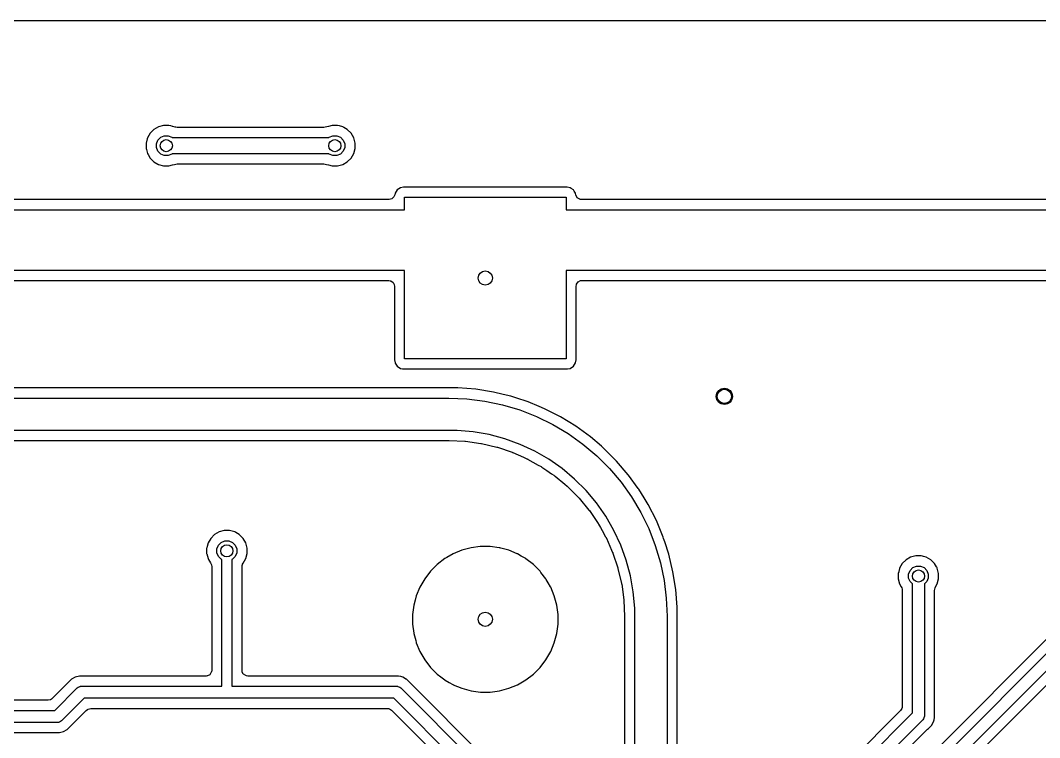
# Model space of a CAD drawing. Header units: inches. Extents: x 0.01 to 5.35, y 0.01 to 3.37.
# Drawn here: x 3.357 to 4.351, y 2.669 to 3.368 of the extents above; entities that cross this region are included whole.
import ezdxf

# ---------------------------------------------------------------- set-up
doc = ezdxf.new("R2010")
doc.units = ezdxf.units.IN
doc.header["$MEASUREMENT"] = 0
doc.layers.add('BLACK', color=250, linetype='CONTINUOUS')

msp = doc.modelspace()

# ---------------------------------------------------------------- linework, layer by layer
at = {"layer": 'BLACK', "linetype": 'CONTINUOUS'}
for p, q in [((0.01724, 3.36817), (5.3429, 3.36817)), ((3.48735, 3.26187), (3.48368, 3.2582)), ((3.49184, 3.26446), (3.48735, 3.26187)), ((3.48735, 3.26187), (3.48735, 3.26187)), ((3.48735, 3.26187), (3.48735, 3.26187)), ((3.49685, 3.26581), (3.49184, 3.26446)), ((3.49184, 3.26446), (3.49184, 3.26446)), ((3.50204, 3.26581), (3.49685, 3.26581)), ((3.50384, 3.26533), (3.50204, 3.26581)), ((3.50204, 3.26581), (3.50204, 3.26581)), ((3.50558, 3.26486), (3.50384, 3.26533)), ((3.50577, 3.26482), (3.50558, 3.26486)), ((3.50822, 3.26417), (3.50577, 3.26482)), ((3.50883, 3.264), (3.50822, 3.26417)), ((3.51009, 3.26384), (3.50883, 3.264)), ((3.65318, 3.26384), (3.51009, 3.26384)), ((3.65444, 3.264), (3.65318, 3.26384)), ((3.65764, 3.26486), (3.65444, 3.264)), ((3.65769, 3.26486), (3.65764, 3.26486)), ((3.66122, 3.26581), (3.65769, 3.26486)), ((3.66641, 3.26581), (3.66122, 3.26581)), ((3.66821, 3.26533), (3.66641, 3.26581)), ((3.66641, 3.26581), (3.66641, 3.26581)), ((3.67142, 3.26446), (3.66821, 3.26533)), ((3.66821, 3.26533), (3.66821, 3.26533)), ((3.67222, 3.264), (3.67142, 3.26446)), ((3.67251, 3.26384), (3.67222, 3.264)), ((3.67592, 3.26187), (3.67251, 3.26384)), ((3.67251, 3.26384), (3.67251, 3.26384)), ((3.67251, 3.26384), (3.67251, 3.26384)), ((3.67959, 3.2582), (3.67592, 3.26187)), ((3.48082, 3.25272), (3.47974, 3.2487)), ((3.48083, 3.25276), (3.48082, 3.25272)), ((3.48109, 3.25371), (3.48083, 3.25276)), ((3.48083, 3.25276), (3.48083, 3.25276)), ((3.48368, 3.2582), (3.48109, 3.25371)), ((3.48109, 3.25371), (3.48109, 3.25371)), ((3.48368, 3.2582), (3.48368, 3.2582)), ((3.48368, 3.2582), (3.48368, 3.2582)), ((3.4898, 3.24802), (3.49127, 3.25157)), ((3.49127, 3.25157), (3.49398, 3.25429)), ((3.49398, 3.25429), (3.49753, 3.25576)), ((3.49753, 3.25576), (3.50137, 3.25576)), ((3.50137, 3.25576), (3.50492, 3.25429)), ((3.50492, 3.25429), (3.50523, 3.25398)), ((3.50523, 3.25398), (3.65804, 3.25398)), ((3.65804, 3.25398), (3.65835, 3.25429)), ((3.65835, 3.25429), (3.6619, 3.25576)), ((3.6619, 3.25576), (3.66574, 3.25576)), ((3.66574, 3.25576), (3.66929, 3.25429)), ((3.66929, 3.25429), (3.672, 3.25157)), ((3.672, 3.25157), (3.67347, 3.24802)), ((3.68218, 3.25371), (3.67959, 3.2582)), ((3.68352, 3.2487), (3.68218, 3.25371)), ((3.47974, 3.2487), (3.47974, 3.24841)), ((3.47974, 3.24841), (3.47974, 3.24351)), ((3.47974, 3.24351), (3.48001, 3.24252)), ((3.48001, 3.24252), (3.48001, 3.24252)), ((3.48001, 3.24252), (3.48001, 3.24252)), ((3.48001, 3.24252), (3.48109, 3.2385)), ((3.4898, 3.24418), (3.4898, 3.24802)), ((3.49127, 3.24063), (3.4898, 3.24418)), ((3.49398, 3.23792), (3.49127, 3.24063)), ((3.672, 3.24063), (3.66929, 3.23792)), ((3.67347, 3.24418), (3.672, 3.24063)), ((3.67347, 3.24802), (3.67347, 3.24418)), ((3.68218, 3.2385), (3.68352, 3.24351)), ((3.68352, 3.24351), (3.68352, 3.2487)), ((3.48109, 3.2385), (3.48166, 3.23751)), ((3.48166, 3.23751), (3.48368, 3.234)), ((3.48368, 3.234), (3.48368, 3.234)), ((3.48368, 3.234), (3.48368, 3.234)), ((3.48368, 3.234), (3.48735, 3.23033)), ((3.48735, 3.23033), (3.48735, 3.23033)), ((3.48735, 3.23033), (3.48735, 3.23033)), ((3.48735, 3.23033), (3.49105, 3.2282)), ((3.49753, 3.23645), (3.49398, 3.23792)), ((3.50137, 3.23645), (3.49753, 3.23645)), ((3.50492, 3.23792), (3.50137, 3.23645)), ((3.50523, 3.23823), (3.50492, 3.23792)), ((3.65804, 3.23823), (3.50523, 3.23823)), ((3.65835, 3.23792), (3.65804, 3.23823)), ((3.6619, 3.23645), (3.65835, 3.23792)), ((3.66574, 3.23645), (3.6619, 3.23645)), ((3.66929, 3.23792), (3.66574, 3.23645)), ((3.67142, 3.22774), (3.67592, 3.23033)), ((3.67592, 3.23033), (3.67959, 3.234)), ((3.67959, 3.234), (3.68218, 3.2385)), ((3.49105, 3.2282), (3.49124, 3.22809)), ((3.49124, 3.22809), (3.49163, 3.22786)), ((3.49163, 3.22786), (3.49163, 3.22786)), ((3.49163, 3.22786), (3.49163, 3.22786)), ((3.49163, 3.22786), (3.49184, 3.22774)), ((3.49184, 3.22774), (3.49184, 3.22774)), ((3.49184, 3.22774), (3.49685, 3.2264)), ((3.49685, 3.2264), (3.49685, 3.2264)), ((3.49685, 3.2264), (3.50204, 3.2264)), ((3.50204, 3.2264), (3.50558, 3.22734)), ((3.50204, 3.2264), (3.50204, 3.2264)), ((3.50558, 3.22734), (3.50563, 3.22734)), ((3.50563, 3.22734), (3.50737, 3.22781)), ((3.50737, 3.22781), (3.50883, 3.2282)), ((3.50737, 3.22781), (3.50737, 3.22781)), ((3.50883, 3.2282), (3.51009, 3.22837)), ((3.51009, 3.22837), (3.65318, 3.22837)), ((3.65318, 3.22837), (3.65444, 3.2282)), ((3.65444, 3.2282), (3.6557, 3.22786)), ((3.6557, 3.22786), (3.6575, 3.22738)), ((3.6575, 3.22738), (3.65769, 3.22734)), ((3.65769, 3.22734), (3.66122, 3.2264)), ((3.66122, 3.2264), (3.66122, 3.2264)), ((3.66122, 3.2264), (3.66641, 3.2264)), ((3.66641, 3.2264), (3.67142, 3.22774)), ((3.66641, 3.2264), (3.66641, 3.2264)), ((3.72244, 3.19975), (3.72213, 3.19818)), ((3.72462, 3.20302), (3.72244, 3.19975)), ((3.72244, 3.19975), (3.72244, 3.19975)), ((3.72244, 3.19975), (3.72244, 3.19975)), ((3.72788, 3.2052), (3.72462, 3.20302)), ((3.72789, 3.2052), (3.72788, 3.2052)), ((3.72788, 3.2052), (3.72788, 3.2052)), ((3.73076, 3.20577), (3.72789, 3.2052)), ((3.89018, 3.20577), (3.73076, 3.20577)), ((3.73076, 3.20577), (3.73076, 3.20577)), ((3.73076, 3.20577), (3.73076, 3.20577)), ((3.89306, 3.2052), (3.89018, 3.20577)), ((3.89018, 3.20577), (3.89018, 3.20577)), ((3.89018, 3.20577), (3.89018, 3.20577)), ((3.89414, 3.20447), (3.89306, 3.2052)), ((3.89306, 3.2052), (3.89306, 3.2052)), ((3.89306, 3.2052), (3.89306, 3.2052)), ((3.89306, 3.2052), (3.89306, 3.2052)), ((3.89306, 3.2052), (3.89306, 3.2052)), ((3.89632, 3.20302), (3.89414, 3.20447)), ((3.89719, 3.20172), (3.89632, 3.20302)), ((3.8985, 3.19975), (3.89719, 3.20172)), ((3.89886, 3.19793), (3.8985, 3.19975)), ((3.8985, 3.19975), (3.8985, 3.19975)), ((3.7168, 3.19356), (3.1446, 3.19356)), ((3.71922, 3.1942), (3.7168, 3.19356)), ((3.71947, 3.19435), (3.71922, 3.1942)), ((3.72138, 3.19632), (3.71947, 3.19435)), ((3.72167, 3.19687), (3.72138, 3.19632)), ((3.72213, 3.19818), (3.72167, 3.19687)), ((3.73173, 3.1837), (3.73173, 3.19591)), ((3.73173, 3.19591), (3.88921, 3.19591)), ((3.88921, 3.19591), (3.88921, 3.1837)), ((3.89887, 3.19788), (3.89886, 3.19793)), ((3.89997, 3.19564), (3.89887, 3.19788)), ((3.90016, 3.19542), (3.89997, 3.19564)), ((3.90248, 3.19393), (3.90016, 3.19542)), ((3.90307, 3.19376), (3.90248, 3.19393)), ((3.90444, 3.19356), (3.90307, 3.19376)), ((4.47665, 3.19356), (3.90444, 3.19356)), ((3.12937, 3.1837), (3.73173, 3.1837)), ((3.88921, 3.1837), (4.49157, 3.1837)), ((3.73173, 3.12465), (3.12937, 3.12465)), ((3.73173, 3.03843), (3.73173, 3.12465)), ((4.49157, 3.12465), (3.88921, 3.12465)), ((3.88921, 3.12465), (3.88921, 3.03843)), ((3.14464, 3.11478), (3.71629, 3.11478)), ((3.71629, 3.11478), (3.71766, 3.11459)), ((3.71766, 3.11459), (3.71825, 3.11441)), ((3.71825, 3.11441), (3.72057, 3.11293)), ((3.72057, 3.11293), (3.72061, 3.11287)), ((3.72061, 3.11287), (3.72169, 3.11071)), ((3.72169, 3.11071), (3.72176, 3.11041)), ((3.72176, 3.11041), (3.72187, 3.10938)), ((3.89907, 3.1092), (3.89927, 3.11058)), ((3.89927, 3.11058), (3.89945, 3.11117)), ((3.89945, 3.11117), (3.90093, 3.11348)), ((3.90093, 3.11348), (3.90099, 3.11353)), ((3.90099, 3.11353), (3.90315, 3.11461)), ((3.90315, 3.11461), (3.90344, 3.11467)), ((3.90344, 3.11467), (3.90448, 3.11478)), ((3.90448, 3.11478), (4.47613, 3.11478)), ((3.72187, 3.10938), (3.72187, 3.03745)), ((3.89907, 3.03745), (3.89907, 3.1092)), ((3.72187, 3.03745), (3.72187, 3.03745)), ((3.72187, 3.03745), (3.72187, 3.03745)), ((3.72187, 3.03745), (3.72244, 3.03458)), ((3.72244, 3.03458), (3.72244, 3.03458)), ((3.72244, 3.03458), (3.72244, 3.03458)), ((3.72244, 3.03458), (3.72258, 3.03434)), ((3.72258, 3.03434), (3.72271, 3.03418)), ((3.72271, 3.03418), (3.72462, 3.03131)), ((3.72462, 3.03131), (3.72788, 3.02914)), ((3.88921, 3.03843), (3.73173, 3.03843)), ((3.89306, 3.02914), (3.89632, 3.03131)), ((3.89632, 3.03131), (3.8985, 3.03458)), ((3.8985, 3.03458), (3.89907, 3.03745)), ((3.72788, 3.02914), (3.72788, 3.02914)), ((3.72788, 3.02914), (3.72788, 3.02914)), ((3.72788, 3.02914), (3.72788, 3.02914)), ((3.72788, 3.02914), (3.72788, 3.02914)), ((3.72788, 3.02914), (3.72789, 3.02913)), ((3.72789, 3.02913), (3.72789, 3.02913)), ((3.72789, 3.02913), (3.72965, 3.02878)), ((3.72965, 3.02878), (3.73046, 3.02862)), ((3.73046, 3.02862), (3.73057, 3.02859)), ((3.73057, 3.02859), (3.73076, 3.02856)), ((3.73076, 3.02856), (3.89018, 3.02856)), ((3.89018, 3.02856), (3.89035, 3.02856)), ((3.89035, 3.02856), (3.89066, 3.02866)), ((3.89066, 3.02866), (3.89306, 3.02914)), ((3.77756, 3.0101), (2.7468, 3.0101)), ((3.78378, 3.0101), (3.77756, 3.0101)), ((3.80121, 3.00873), (3.78378, 3.0101)), ((3.78378, 3.0101), (3.78378, 3.0101)), ((3.78378, 3.0101), (3.78378, 3.0101)), ((3.81847, 3.00599), (3.80121, 3.00873)), ((3.82784, 3.00374), (3.81847, 3.00599)), ((3.81847, 3.00599), (3.81847, 3.00599)), ((3.83547, 3.00191), (3.82784, 3.00374)), ((3.84027, 3.00035), (3.83547, 3.00191)), ((3.83547, 3.00191), (3.83547, 3.00191)), ((3.83547, 3.00191), (3.83547, 3.00191)), ((2.7446, 3.00024), (3.77504, 3.00024)), ((3.77504, 3.00024), (3.7926, 2.99951)), ((3.7926, 2.99951), (3.81003, 2.99734)), ((3.81003, 2.99734), (3.82723, 2.99373)), ((3.82723, 2.99373), (3.84407, 2.98872)), ((3.8521, 2.99651), (3.84027, 3.00035)), ((3.86307, 2.99196), (3.8521, 2.99651)), ((3.86825, 2.98982), (3.86307, 2.99196)), ((3.84407, 2.98872), (3.86044, 2.98233)), ((3.86044, 2.98233), (3.87623, 2.97461)), ((3.88381, 2.98189), (3.86825, 2.98982)), ((3.88382, 2.98188), (3.88381, 2.98189)), ((3.88385, 2.98187), (3.88382, 2.98188)), ((3.88386, 2.98186), (3.88385, 2.98187)), ((3.8839, 2.98184), (3.88386, 2.98186)), ((3.89873, 2.97275), (3.8839, 2.98184)), ((3.87623, 2.97461), (3.89132, 2.96562)), ((3.91287, 2.96247), (3.89873, 2.97275)), ((3.89873, 2.97275), (3.89873, 2.97275)), ((3.89873, 2.97275), (3.89873, 2.97275)), ((3.89873, 2.97275), (3.89873, 2.97275)), ((3.89873, 2.97275), (3.89873, 2.97275)), ((3.77504, 2.96874), (2.75732, 2.96874)), ((3.78295, 2.96874), (3.77504, 2.96874)), ((3.7987, 2.96736), (3.78295, 2.96874)), ((3.81427, 2.96462), (3.7987, 2.96736)), ((3.82955, 2.96052), (3.81427, 2.96462)), ((3.89132, 2.96562), (3.90562, 2.95541)), ((3.92361, 2.9533), (3.91287, 2.96247)), ((3.91287, 2.96247), (3.91287, 2.96247)), ((2.77259, 2.95888), (3.77487, 2.95888)), ((3.77487, 2.95888), (3.77498, 2.95888)), ((3.77498, 2.95888), (3.7751, 2.95887)), ((3.7751, 2.95887), (3.77521, 2.95887)), ((3.77521, 2.95887), (3.7905, 2.95816)), ((3.7905, 2.95816), (3.79073, 2.95815)), ((3.79073, 2.95815), (3.79095, 2.95813)), ((3.79095, 2.95813), (3.79117, 2.9581)), ((3.79117, 2.9581), (3.80617, 2.95601)), ((3.80617, 2.95601), (3.80639, 2.95597)), ((3.80639, 2.95597), (3.80662, 2.95593)), ((3.80662, 2.95593), (3.80683, 2.95589)), ((3.80683, 2.95589), (3.82157, 2.95242)), ((3.82157, 2.95242), (3.82179, 2.95236)), ((3.82179, 2.95236), (3.82199, 2.95231)), ((3.82199, 2.95231), (3.82201, 2.9523)), ((3.82201, 2.9523), (3.82222, 2.95223)), ((3.82222, 2.95223), (3.83658, 2.94742)), ((3.84441, 2.95511), (3.82955, 2.96052)), ((3.85874, 2.94843), (3.84441, 2.95511)), ((3.90562, 2.95541), (3.91903, 2.94405)), ((3.92467, 2.95239), (3.92361, 2.9533)), ((3.92616, 2.95112), (3.92467, 2.95239)), ((3.83658, 2.94742), (3.83679, 2.94735)), ((3.83679, 2.94735), (3.837, 2.94726)), ((3.837, 2.94726), (3.83721, 2.94718)), ((3.83721, 2.94718), (3.84784, 2.94249)), ((3.84784, 2.94249), (3.85106, 2.94106)), ((3.87244, 2.94052), (3.85874, 2.94843)), ((3.91903, 2.94405), (3.93145, 2.93163)), ((3.93852, 2.93876), (3.92616, 2.95112)), ((3.85106, 2.94106), (3.85126, 2.94097)), ((3.85126, 2.94097), (3.85146, 2.94087)), ((3.85146, 2.94087), (3.85166, 2.94076)), ((3.85166, 2.94076), (3.86202, 2.93499)), ((3.86202, 2.93499), (3.86489, 2.93339)), ((3.86489, 2.93339), (3.86508, 2.93328)), ((3.86508, 2.93328), (3.86517, 2.93323)), ((3.86517, 2.93323), (3.86528, 2.93316)), ((3.86528, 2.93316), (3.86546, 2.93304)), ((3.86546, 2.93304), (3.87035, 2.92969)), ((3.88539, 2.93145), (3.87244, 2.94052)), ((3.89751, 2.92129), (3.88539, 2.93145)), ((3.93145, 2.93163), (3.94281, 2.91822)), ((3.94988, 2.92547), (3.93852, 2.93876)), ((3.87035, 2.92969), (3.87035, 2.92969)), ((3.87035, 2.92969), (3.87035, 2.92969)), ((3.87035, 2.92969), (3.87501, 2.9265)), ((3.87501, 2.9265), (3.87716, 2.92503)), ((3.87716, 2.92503), (3.87716, 2.92503)), ((3.87716, 2.92503), (3.87716, 2.92503)), ((3.87716, 2.92503), (3.87716, 2.92503)), ((3.87716, 2.92503), (3.87795, 2.92448)), ((3.87795, 2.92448), (3.87814, 2.92435)), ((3.87814, 2.92435), (3.87832, 2.92421)), ((3.87832, 2.92421), (3.8785, 2.92407)), ((3.8785, 2.92407), (3.88791, 2.91625)), ((3.9502, 2.92503), (3.94988, 2.92547)), ((3.95962, 2.91206), (3.9502, 2.92503)), ((3.88791, 2.91625), (3.89014, 2.9144)), ((3.89014, 2.9144), (3.89031, 2.91425)), ((3.89031, 2.91425), (3.89048, 2.9141)), ((3.89048, 2.9141), (3.89064, 2.91395)), ((3.89064, 2.91395), (3.90135, 2.90324)), ((3.90869, 2.91011), (3.89751, 2.92129)), ((3.94281, 2.91822), (3.95302, 2.90392)), ((3.96015, 2.91133), (3.95962, 2.91206)), ((3.90135, 2.90324), (3.9015, 2.90308)), ((3.9015, 2.90308), (3.90166, 2.90291)), ((3.90166, 2.90291), (3.9018, 2.90274)), ((3.9018, 2.90274), (3.91148, 2.89109)), ((3.91885, 2.89799), (3.90869, 2.91011)), ((3.95302, 2.90392), (3.96201, 2.88882)), ((3.96531, 2.90291), (3.96015, 2.91133)), ((3.96015, 2.91133), (3.96015, 2.91133)), ((3.96924, 2.8965), (3.96531, 2.90291)), ((3.92793, 2.88504), (3.91885, 2.89799)), ((3.96926, 2.89646), (3.96924, 2.8965)), ((3.96927, 2.89644), (3.96926, 2.89646)), ((3.96928, 2.89642), (3.96927, 2.89644)), ((3.96929, 2.89641), (3.96928, 2.89642)), ((3.97722, 2.88084), (3.96929, 2.89641)), ((3.91148, 2.89109), (3.91162, 2.89092)), ((3.91162, 2.89092), (3.91175, 2.89074)), ((3.91175, 2.89074), (3.91188, 2.89055)), ((3.91188, 2.89055), (3.92044, 2.87806)), ((3.93583, 2.87134), (3.92793, 2.88504)), ((3.96201, 2.88882), (3.96973, 2.87304)), ((3.92044, 2.87806), (3.92056, 2.87787)), ((3.92056, 2.87787), (3.92068, 2.87768)), ((3.92068, 2.87768), (3.9208, 2.87749)), ((3.9208, 2.87749), (3.92273, 2.87402)), ((3.92273, 2.87402), (3.92434, 2.87112)), ((3.96973, 2.87304), (3.97612, 2.85667)), ((3.98391, 2.86469), (3.97722, 2.88084)), ((3.54274, 2.86352), (3.54014, 2.85902)), ((3.5464, 2.86718), (3.54274, 2.86352)), ((3.54274, 2.86352), (3.54274, 2.86352)), ((3.54274, 2.86352), (3.54274, 2.86352)), ((3.54641, 2.86719), (3.5464, 2.86718)), ((3.5464, 2.86718), (3.5464, 2.86718)), ((3.5509, 2.86978), (3.54641, 2.86719)), ((3.55591, 2.87112), (3.5509, 2.86978)), ((3.5509, 2.86978), (3.5509, 2.86978)), ((3.5611, 2.87112), (3.55591, 2.87112)), ((3.5636, 2.87045), (3.5611, 2.87112)), ((3.5611, 2.87112), (3.5611, 2.87112)), ((3.56611, 2.86978), (3.5636, 2.87045)), ((3.56721, 2.86915), (3.56611, 2.86978)), ((3.56723, 2.86913), (3.56721, 2.86915)), ((3.5706, 2.86718), (3.56723, 2.86913)), ((3.56723, 2.86913), (3.56723, 2.86913)), ((3.56723, 2.86913), (3.56723, 2.86913)), ((3.57427, 2.86352), (3.5706, 2.86718)), ((3.57687, 2.85902), (3.57427, 2.86352)), ((3.92434, 2.87112), (3.92434, 2.87112)), ((3.92434, 2.87112), (3.92773, 2.86504)), ((3.92773, 2.86504), (3.92816, 2.86426)), ((3.92816, 2.86426), (3.92827, 2.86406)), ((3.92827, 2.86406), (3.92837, 2.86386)), ((3.92837, 2.86386), (3.92846, 2.86366)), ((3.92846, 2.86366), (3.93354, 2.85215)), ((3.94252, 2.85701), (3.93583, 2.87134)), ((3.98429, 2.86352), (3.98391, 2.86469)), ((3.98391, 2.86469), (3.98391, 2.86469)), ((3.98539, 2.86013), (3.98429, 2.86352)), ((3.53889, 2.85436), (3.5388, 2.85401)), ((3.5388, 2.85401), (3.5388, 2.84882)), ((3.53921, 2.85553), (3.53889, 2.85436)), ((3.54014, 2.85902), (3.53921, 2.85553)), ((3.53921, 2.85553), (3.53921, 2.85553)), ((3.54014, 2.85902), (3.54014, 2.85902)), ((3.54885, 2.85334), (3.55032, 2.85689)), ((3.54885, 2.8495), (3.54885, 2.85334)), ((3.55032, 2.85689), (3.55304, 2.8596)), ((3.55304, 2.8596), (3.55658, 2.86107)), ((3.55658, 2.86107), (3.56042, 2.86107)), ((3.56042, 2.86107), (3.56397, 2.8596)), ((3.56397, 2.8596), (3.56669, 2.85689)), ((3.56669, 2.85689), (3.56816, 2.85334)), ((3.56816, 2.85334), (3.56816, 2.8495)), ((3.57821, 2.85401), (3.57687, 2.85902)), ((3.57821, 2.84882), (3.57821, 2.85401)), ((3.78764, 2.85195), (3.77905, 2.8484)), ((3.79661, 2.85436), (3.78764, 2.85195)), ((3.80555, 2.85553), (3.79661, 2.85436)), ((3.80559, 2.85554), (3.80555, 2.85553)), ((3.80583, 2.85557), (3.80559, 2.85554)), ((3.81512, 2.85557), (3.80583, 2.85557)), ((3.80583, 2.85557), (3.80583, 2.85557)), ((3.80583, 2.85557), (3.80583, 2.85557)), ((3.81513, 2.85557), (3.81512, 2.85557)), ((3.81512, 2.85557), (3.81512, 2.85557)), ((3.81519, 2.85556), (3.81513, 2.85557)), ((3.82401, 2.8544), (3.81519, 2.85556)), ((3.82434, 2.85438), (3.82401, 2.8544)), ((3.82464, 2.85428), (3.82434, 2.85438)), ((3.82562, 2.85401), (3.82464, 2.85428)), ((3.83331, 2.85195), (3.82562, 2.85401)), ((3.82562, 2.85401), (3.82562, 2.85401)), ((3.84141, 2.8486), (3.83331, 2.85195)), ((3.93354, 2.85215), (3.93354, 2.85215)), ((3.93354, 2.85215), (3.93354, 2.85215)), ((3.93354, 2.85215), (3.93458, 2.84981)), ((3.94792, 2.84215), (3.94252, 2.85701)), ((3.97612, 2.85667), (3.98113, 2.83983)), ((3.98931, 2.84807), (3.98539, 2.86013)), ((3.5388, 2.84882), (3.53891, 2.8484)), ((3.53891, 2.8484), (3.54014, 2.84381)), ((3.54014, 2.84381), (3.54014, 2.84381)), ((3.54014, 2.84381), (3.54065, 2.84293)), ((3.54065, 2.84293), (3.54065, 2.84293)), ((3.54065, 2.84293), (3.54251, 2.83971)), ((3.55032, 2.84595), (3.54885, 2.8495)), ((3.55304, 2.84323), (3.55032, 2.84595)), ((3.55358, 2.84301), (3.55304, 2.84323)), ((3.55358, 2.71953), (3.55358, 2.84301)), ((3.56397, 2.84323), (3.56343, 2.84301)), ((3.56343, 2.84301), (3.56343, 2.71953)), ((3.56669, 2.84595), (3.56397, 2.84323)), ((3.56816, 2.8495), (3.56669, 2.84595)), ((3.57432, 2.8394), (3.57687, 2.84381)), ((3.57687, 2.84381), (3.57821, 2.84882)), ((3.77101, 2.84375), (3.76363, 2.83809)), ((3.77111, 2.84381), (3.77101, 2.84375)), ((3.77293, 2.84486), (3.77111, 2.84381)), ((3.77111, 2.84381), (3.77111, 2.84381)), ((3.77905, 2.8484), (3.77293, 2.84486)), ((3.77293, 2.84486), (3.77293, 2.84486)), ((3.77905, 2.8484), (3.77905, 2.8484)), ((3.77905, 2.8484), (3.77905, 2.8484)), ((3.84189, 2.8484), (3.84141, 2.8486)), ((3.84549, 2.84632), (3.84189, 2.8484)), ((3.84189, 2.8484), (3.84189, 2.8484)), ((3.84189, 2.8484), (3.84189, 2.8484)), ((3.84189, 2.8484), (3.84189, 2.8484)), ((3.84985, 2.8438), (3.84549, 2.84632)), ((3.84549, 2.84632), (3.84549, 2.84632)), ((3.84994, 2.84375), (3.84985, 2.8438)), ((3.84995, 2.84374), (3.84994, 2.84375)), ((3.85, 2.8437), (3.84995, 2.84374)), ((3.85731, 2.83809), (3.85, 2.8437)), ((3.93458, 2.84981), (3.93467, 2.8496)), ((3.93467, 2.8496), (3.93475, 2.84939)), ((3.93475, 2.84939), (3.93482, 2.84918)), ((3.93482, 2.84918), (3.93964, 2.83482)), ((3.95202, 2.82687), (3.94792, 2.84215)), ((3.99339, 2.83107), (3.98931, 2.84807)), ((4.22062, 2.84258), (4.21695, 2.83891)), ((4.22511, 2.84517), (4.22062, 2.84258)), ((4.22062, 2.84258), (4.22062, 2.84258)), ((4.22062, 2.84258), (4.22062, 2.84258)), ((4.23012, 2.84652), (4.22511, 2.84517)), ((4.22511, 2.84517), (4.22511, 2.84517)), ((4.23531, 2.84652), (4.23012, 2.84652)), ((4.23665, 2.84616), (4.23531, 2.84652)), ((4.23531, 2.84652), (4.23531, 2.84652)), ((4.23782, 2.84584), (4.23665, 2.84616)), ((4.24032, 2.84517), (4.23782, 2.84584)), ((4.24244, 2.84395), (4.24032, 2.84517)), ((4.24482, 2.84258), (4.24244, 2.84395)), ((4.24848, 2.83891), (4.24482, 2.84258)), ((4.24482, 2.84258), (4.24482, 2.84258)), ((3.54251, 2.83971), (3.54284, 2.83903)), ((3.54284, 2.83903), (3.54339, 2.83759)), ((3.54339, 2.83759), (3.54372, 2.83583)), ((3.54372, 2.83583), (3.54372, 2.73497)), ((3.57329, 2.83568), (3.57349, 2.83705)), ((3.57329, 2.78933), (3.57329, 2.83568)), ((3.57349, 2.83705), (3.57377, 2.83803)), ((3.57377, 2.83803), (3.57386, 2.83833)), ((3.57386, 2.83833), (3.57432, 2.8394)), ((3.76363, 2.83809), (3.75706, 2.83152)), ((3.76363, 2.83809), (3.76363, 2.83809)), ((3.76363, 2.83809), (3.76363, 2.83809)), ((3.86388, 2.83152), (3.85731, 2.83809)), ((3.85731, 2.83809), (3.85731, 2.83809)), ((3.85731, 2.83809), (3.85731, 2.83809)), ((3.85731, 2.83809), (3.85731, 2.83809)), ((3.93964, 2.83482), (3.9397, 2.8346)), ((3.9397, 2.8346), (3.93976, 2.83439)), ((3.93976, 2.83439), (3.93982, 2.83417)), ((3.93982, 2.83417), (3.94329, 2.81943)), ((3.98113, 2.83983), (3.98474, 2.82263)), ((4.21425, 2.83404), (4.21348, 2.83116)), ((4.21435, 2.83442), (4.21425, 2.83404)), ((4.21695, 2.83891), (4.21435, 2.83442)), ((4.21435, 2.83442), (4.21435, 2.83442)), ((4.21695, 2.83891), (4.21695, 2.83891)), ((4.21695, 2.83891), (4.21695, 2.83891)), ((4.22306, 2.82873), (4.22453, 2.83228)), ((4.22453, 2.83228), (4.22725, 2.83499)), ((4.22725, 2.83499), (4.2308, 2.83646)), ((4.2308, 2.83646), (4.23464, 2.83646)), ((4.23464, 2.83646), (4.23818, 2.83499)), ((4.23818, 2.83499), (4.2409, 2.83228)), ((4.2409, 2.83228), (4.24237, 2.82873)), ((4.25035, 2.83568), (4.24848, 2.83891)), ((4.24848, 2.83891), (4.24848, 2.83891)), ((4.25051, 2.8354), (4.25035, 2.83568)), ((4.25091, 2.83471), (4.25051, 2.8354)), ((4.25108, 2.83442), (4.25091, 2.83471)), ((4.25242, 2.82941), (4.25108, 2.83442)), ((3.75141, 2.82415), (3.74676, 2.8161)), ((3.75706, 2.83152), (3.75141, 2.82415)), ((3.75141, 2.82415), (3.75141, 2.82415)), ((3.75706, 2.83152), (3.75706, 2.83152)), ((3.75706, 2.83152), (3.75706, 2.83152)), ((3.86475, 2.83039), (3.86388, 2.83152)), ((3.86388, 2.83152), (3.86388, 2.83152)), ((3.86954, 2.82415), (3.86475, 2.83039)), ((3.86475, 2.83039), (3.86475, 2.83039)), ((3.86988, 2.82355), (3.86954, 2.82415)), ((3.87183, 2.82019), (3.86988, 2.82355)), ((3.95476, 2.8113), (3.95202, 2.82687)), ((3.98474, 2.82263), (3.98691, 2.80519)), ((3.99613, 2.81381), (3.99339, 2.83107)), ((4.21346, 2.83107), (4.21301, 2.82941)), ((4.21301, 2.82941), (4.21301, 2.82941)), ((4.21301, 2.82941), (4.21301, 2.82422)), ((4.21301, 2.82422), (4.21432, 2.81932)), ((4.21348, 2.83116), (4.21346, 2.83107)), ((4.22306, 2.82489), (4.22306, 2.82873)), ((4.22453, 2.82134), (4.22306, 2.82489)), ((4.24237, 2.82489), (4.2409, 2.82134)), ((4.24237, 2.82873), (4.24237, 2.82489)), ((4.25108, 2.81921), (4.25242, 2.82422)), ((4.25242, 2.82422), (4.25242, 2.82941)), ((3.74676, 2.8161), (3.7432, 2.80752)), ((3.74676, 2.8161), (3.74676, 2.8161)), ((3.87411, 2.81624), (3.87183, 2.82019)), ((3.87183, 2.82019), (3.87183, 2.82019)), ((3.87415, 2.81617), (3.87411, 2.81624)), ((3.87418, 2.81611), (3.87415, 2.81617)), ((3.87419, 2.81609), (3.87418, 2.81611)), ((3.87774, 2.80752), (3.87419, 2.81609)), ((3.94329, 2.81943), (3.94333, 2.81921)), ((3.94333, 2.81921), (3.94337, 2.81899)), ((3.94337, 2.81899), (3.94341, 2.81877)), ((3.94341, 2.81877), (3.9455, 2.80377)), ((3.9975, 2.79638), (3.99613, 2.81381)), ((4.21432, 2.81932), (4.21435, 2.81921)), ((4.21435, 2.81921), (4.21435, 2.81921)), ((4.21435, 2.81921), (4.21597, 2.8164)), ((4.21597, 2.8164), (4.21646, 2.81522)), ((4.21646, 2.81522), (4.21678, 2.81402)), ((4.21678, 2.81402), (4.21695, 2.81276)), ((4.21695, 2.81276), (4.21695, 2.70024)), ((4.22681, 2.81906), (4.22453, 2.82134)), ((4.22681, 2.69343), (4.22681, 2.81906)), ((4.2409, 2.82134), (4.23862, 2.81906)), ((4.23862, 2.81906), (4.23862, 2.69098)), ((4.24848, 2.81276), (4.24865, 2.81402)), ((4.24848, 2.69343), (4.24848, 2.81276)), ((4.24865, 2.81402), (4.24897, 2.81522)), ((4.24897, 2.81522), (4.24946, 2.8164)), ((4.24946, 2.8164), (4.25108, 2.81921)), ((4.25108, 2.81921), (4.25108, 2.81921)), ((4.25108, 2.81921), (4.25108, 2.81921)), ((3.7421, 2.80339), (3.7408, 2.79854)), ((3.7432, 2.80752), (3.7421, 2.80339)), ((3.88015, 2.79854), (3.87774, 2.80752)), ((3.9455, 2.80377), (3.94553, 2.80355)), ((3.94553, 2.80355), (3.94555, 2.80333)), ((3.94555, 2.80333), (3.94556, 2.8031)), ((3.94556, 2.8031), (3.94627, 2.78781)), ((3.95614, 2.79554), (3.95476, 2.8113)), ((3.98691, 2.80519), (3.98764, 2.78764)), ((3.7408, 2.79854), (3.73959, 2.78933)), ((3.88136, 2.78933), (3.88015, 2.79854)), ((3.95614, 2.78764), (3.95614, 2.79554)), ((3.9975, 2.58118), (3.9975, 2.79638)), ((3.9975, 2.79638), (3.9975, 2.79638)), ((3.57329, 2.7348), (3.57329, 2.78933)), ((3.73959, 2.78933), (3.73959, 2.78933)), ((3.73959, 2.78933), (3.73959, 2.78004)), ((3.88136, 2.78004), (3.88136, 2.78933)), ((3.94627, 2.78781), (3.94628, 2.78769)), ((3.94628, 2.78769), (3.94628, 2.78758)), ((3.94628, 2.78758), (3.94628, 2.78747)), ((3.94628, 2.78747), (3.94628, 2.64625)), ((3.95614, 2.5837), (3.95614, 2.78764)), ((3.98764, 2.78764), (3.98764, 2.5837)), ((3.73959, 2.78004), (3.73959, 2.78004)), ((3.73959, 2.78004), (3.74077, 2.77102)), ((3.88015, 2.77083), (3.88136, 2.78004)), ((4.37172, 2.77946), (4.04102, 2.44875)), ((4.04318, 2.43696), (4.38331, 2.77709)), ((3.74077, 2.77102), (3.7408, 2.77083)), ((3.7408, 2.77083), (3.7408, 2.77083)), ((3.7408, 2.77083), (3.74262, 2.76402)), ((3.74262, 2.76402), (3.74315, 2.76205)), ((3.87774, 2.76185), (3.88015, 2.77083)), ((4.39339, 2.77047), (4.0498, 2.42688)), ((4.05531, 2.41844), (4.40183, 2.76496)), ((3.74315, 2.76205), (3.7432, 2.76185)), ((3.7432, 2.76185), (3.7432, 2.76185)), ((3.7432, 2.76185), (3.74676, 2.75327)), ((3.74676, 2.75327), (3.74676, 2.75327)), ((3.74676, 2.75327), (3.74955, 2.74843)), ((3.86954, 2.74522), (3.87418, 2.75327)), ((3.87418, 2.75327), (3.87774, 2.76185)), ((3.74955, 2.74843), (3.74955, 2.74843)), ((3.74955, 2.74843), (3.75141, 2.74522)), ((3.75141, 2.74522), (3.75141, 2.74522)), ((3.75141, 2.74522), (3.75142, 2.74521)), ((3.75142, 2.74521), (3.75145, 2.74516)), ((3.75145, 2.74516), (3.75706, 2.73785)), ((3.86388, 2.73785), (3.86954, 2.74522)), ((3.54335, 2.73301), (3.54186, 2.73069)), ((3.54352, 2.7336), (3.54335, 2.73301)), ((3.54372, 2.73497), (3.54352, 2.7336)), ((3.5734, 2.73376), (3.57329, 2.7348)), ((3.57346, 2.73346), (3.5734, 2.73376)), ((3.57455, 2.7313), (3.57346, 2.73346)), ((3.75706, 2.73785), (3.75706, 2.73785)), ((3.75706, 2.73785), (3.75706, 2.73785)), ((3.75706, 2.73785), (3.75706, 2.73785)), ((3.75706, 2.73785), (3.76363, 2.73128)), ((3.85731, 2.73128), (3.86388, 2.73785)), ((3.40709, 2.72624), (3.38854, 2.70769)), ((3.41069, 2.72832), (3.40709, 2.72624)), ((3.40709, 2.72624), (3.40709, 2.72624)), ((3.40709, 2.72624), (3.40709, 2.72624)), ((3.4147, 2.72939), (3.41069, 2.72832)), ((3.41069, 2.72832), (3.41069, 2.72832)), ((3.53831, 2.72939), (3.4147, 2.72939)), ((3.53935, 2.7295), (3.53831, 2.72939)), ((3.53965, 2.72957), (3.53935, 2.7295)), ((3.54181, 2.73065), (3.53965, 2.72957)), ((3.54186, 2.73069), (3.54181, 2.73065)), ((3.57459, 2.73125), (3.57455, 2.7313)), ((3.57691, 2.72976), (3.57459, 2.73125)), ((3.5775, 2.72959), (3.57691, 2.72976)), ((3.57887, 2.72939), (3.5775, 2.72959)), ((3.72593, 2.72939), (3.57887, 2.72939)), ((3.72794, 2.72885), (3.72593, 2.72939)), ((3.72593, 2.72939), (3.72593, 2.72939)), ((3.72593, 2.72939), (3.72593, 2.72939)), ((3.72994, 2.72832), (3.72794, 2.72885)), ((3.72794, 2.72885), (3.72794, 2.72885)), ((3.73174, 2.72728), (3.72994, 2.72832)), ((3.73311, 2.72648), (3.73174, 2.72728)), ((3.73174, 2.72728), (3.73174, 2.72728)), ((3.73354, 2.72624), (3.73311, 2.72648)), ((3.90338, 2.5564), (3.73354, 2.72624)), ((3.76363, 2.73128), (3.76363, 2.73128)), ((3.76363, 2.73128), (3.76363, 2.73128)), ((3.76363, 2.73128), (3.76363, 2.73128)), ((3.76363, 2.73128), (3.76699, 2.7287)), ((3.76699, 2.7287), (3.77101, 2.72562)), ((3.77101, 2.72562), (3.77144, 2.72537)), ((3.77144, 2.72537), (3.77536, 2.72311)), ((3.77536, 2.72311), (3.77536, 2.72311)), ((3.77536, 2.72311), (3.77892, 2.72105)), ((3.84189, 2.72097), (3.84994, 2.72562)), ((3.84994, 2.72562), (3.85731, 2.73128)), ((3.3907, 2.69591), (3.4126, 2.7178)), ((3.4126, 2.7178), (3.41349, 2.71853)), ((3.41349, 2.71853), (3.41537, 2.71931)), ((3.41537, 2.71931), (3.41562, 2.71941)), ((3.41562, 2.71941), (3.41677, 2.71953)), ((3.41677, 2.71953), (3.55358, 2.71953)), ((3.56343, 2.71953), (3.72386, 2.71953)), ((3.72386, 2.71953), (3.72501, 2.71941)), ((3.72501, 2.71941), (3.72526, 2.71931)), ((3.72526, 2.71931), (3.72714, 2.71853)), ((3.72714, 2.71853), (3.72803, 2.7178)), ((3.72803, 2.7178), (3.89788, 2.54796)), ((3.77892, 2.72105), (3.77899, 2.72101)), ((3.77899, 2.72101), (3.77904, 2.72098)), ((3.77904, 2.72098), (3.77907, 2.72097)), ((3.77907, 2.72097), (3.78764, 2.71742)), ((3.78764, 2.71742), (3.79661, 2.71501)), ((3.79661, 2.71501), (3.80583, 2.7138)), ((3.80583, 2.7138), (3.80583, 2.7138)), ((3.80583, 2.7138), (3.81512, 2.7138)), ((3.81512, 2.7138), (3.82433, 2.71501)), ((3.81512, 2.7138), (3.81512, 2.7138)), ((3.82433, 2.71501), (3.83331, 2.71742)), ((3.83331, 2.71742), (3.84189, 2.72097)), ((3.38418, 2.70577), (3.06777, 2.70577)), ((3.38652, 2.70636), (3.38418, 2.70577)), ((3.38743, 2.70686), (3.38652, 2.70636)), ((3.38854, 2.70769), (3.38743, 2.70686)), ((3.41922, 2.70772), (3.39733, 2.68582)), ((3.5585, 2.70772), (3.41922, 2.70772)), ((3.72141, 2.70772), (3.5585, 2.70772)), ((3.8878, 2.54133), (3.72141, 2.70772)), ((3.01913, 2.69591), (3.3907, 2.69591)), ((3.40283, 2.67738), (3.42138, 2.69593)), ((3.42138, 2.69593), (3.42249, 2.69676)), ((3.42249, 2.69676), (3.4234, 2.69726)), ((3.4234, 2.69726), (3.42574, 2.69785)), ((3.42574, 2.69785), (3.7146, 2.69785)), ((3.7146, 2.69785), (3.71598, 2.69766)), ((3.71598, 2.69766), (3.71697, 2.69736)), ((3.71697, 2.69736), (3.71905, 2.69613)), ((3.71905, 2.69613), (3.87601, 2.53917)), ((4.21523, 2.69579), (4.08485, 2.56541)), ((4.08736, 2.55398), (4.22681, 2.69343)), ((4.21646, 2.69787), (4.21523, 2.69579)), ((4.21675, 2.69886), (4.21646, 2.69787)), ((4.21695, 2.70024), (4.21675, 2.69886)), ((4.24848, 2.69336), (4.24848, 2.69343)), ((4.24848, 2.69343), (4.24848, 2.69343)), ((4.24848, 2.69306), (4.24848, 2.69336)), ((4.24848, 2.68891), (4.24848, 2.69306)), ((3.39315, 2.68409), (3.02158, 2.68409)), ((3.3943, 2.68421), (3.39315, 2.68409)), ((3.39518, 2.68457), (3.3943, 2.68421)), ((3.39643, 2.68509), (3.39518, 2.68457)), ((3.39733, 2.68582), (3.39643, 2.68509)), ((4.23689, 2.68681), (4.09572, 2.54563)), ((4.23763, 2.6877), (4.23689, 2.68681)), ((4.23844, 2.68966), (4.23763, 2.6877)), ((4.23851, 2.68983), (4.23844, 2.68966)), ((4.23862, 2.69098), (4.23851, 2.68983)), ((4.24533, 2.6813), (4.24741, 2.6849)), ((4.24741, 2.6849), (4.24794, 2.68687)), ((4.24794, 2.68687), (4.24848, 2.68891)), ((3.0281, 2.67423), (3.39523, 2.67423)), ((3.39523, 2.67423), (3.39924, 2.67531)), ((3.39523, 2.67423), (3.39523, 2.67423)), ((3.39924, 2.67531), (3.40283, 2.67738)), ((4.10715, 2.54312), (4.24171, 2.67768)), ((4.24171, 2.67768), (4.2424, 2.67837)), ((4.24171, 2.67768), (4.24171, 2.67768)), ((4.2424, 2.67837), (4.24533, 2.6813)), ((4.2424, 2.67837), (4.2424, 2.67837))]:
    msp.add_line(p, q, dxfattribs=at)
at = {"layer": 'BLACK'}
for centre, radius in [((3.49945, 3.2461), 0.00591), ((3.66382, 3.2461), 0.00591), ((3.81047, 3.11717), 0.00689), ((4.04354, 3.00186), 0.00787), ((3.5585, 2.85142), 0.00591), ((4.23272, 2.82681), 0.00591), ((3.81047, 2.78469), 0.00689), ((3.81047, 2.78469), 0.00689)]:
    msp.add_circle(centre, radius, dxfattribs=at)
at = {"layer": 'WHITE'}
for centre, radius in [((3.49945, 3.2461), 0.00591), ((3.66382, 3.2461), 0.00591), ((3.81047, 3.11717), 0.00689), ((4.04354, 3.00186), 0.00689), ((3.5585, 2.85142), 0.00591), ((4.23272, 2.82681), 0.00591)]:
    msp.add_circle(centre, radius, dxfattribs=at)

doc.saveas('drawing.dxf')
